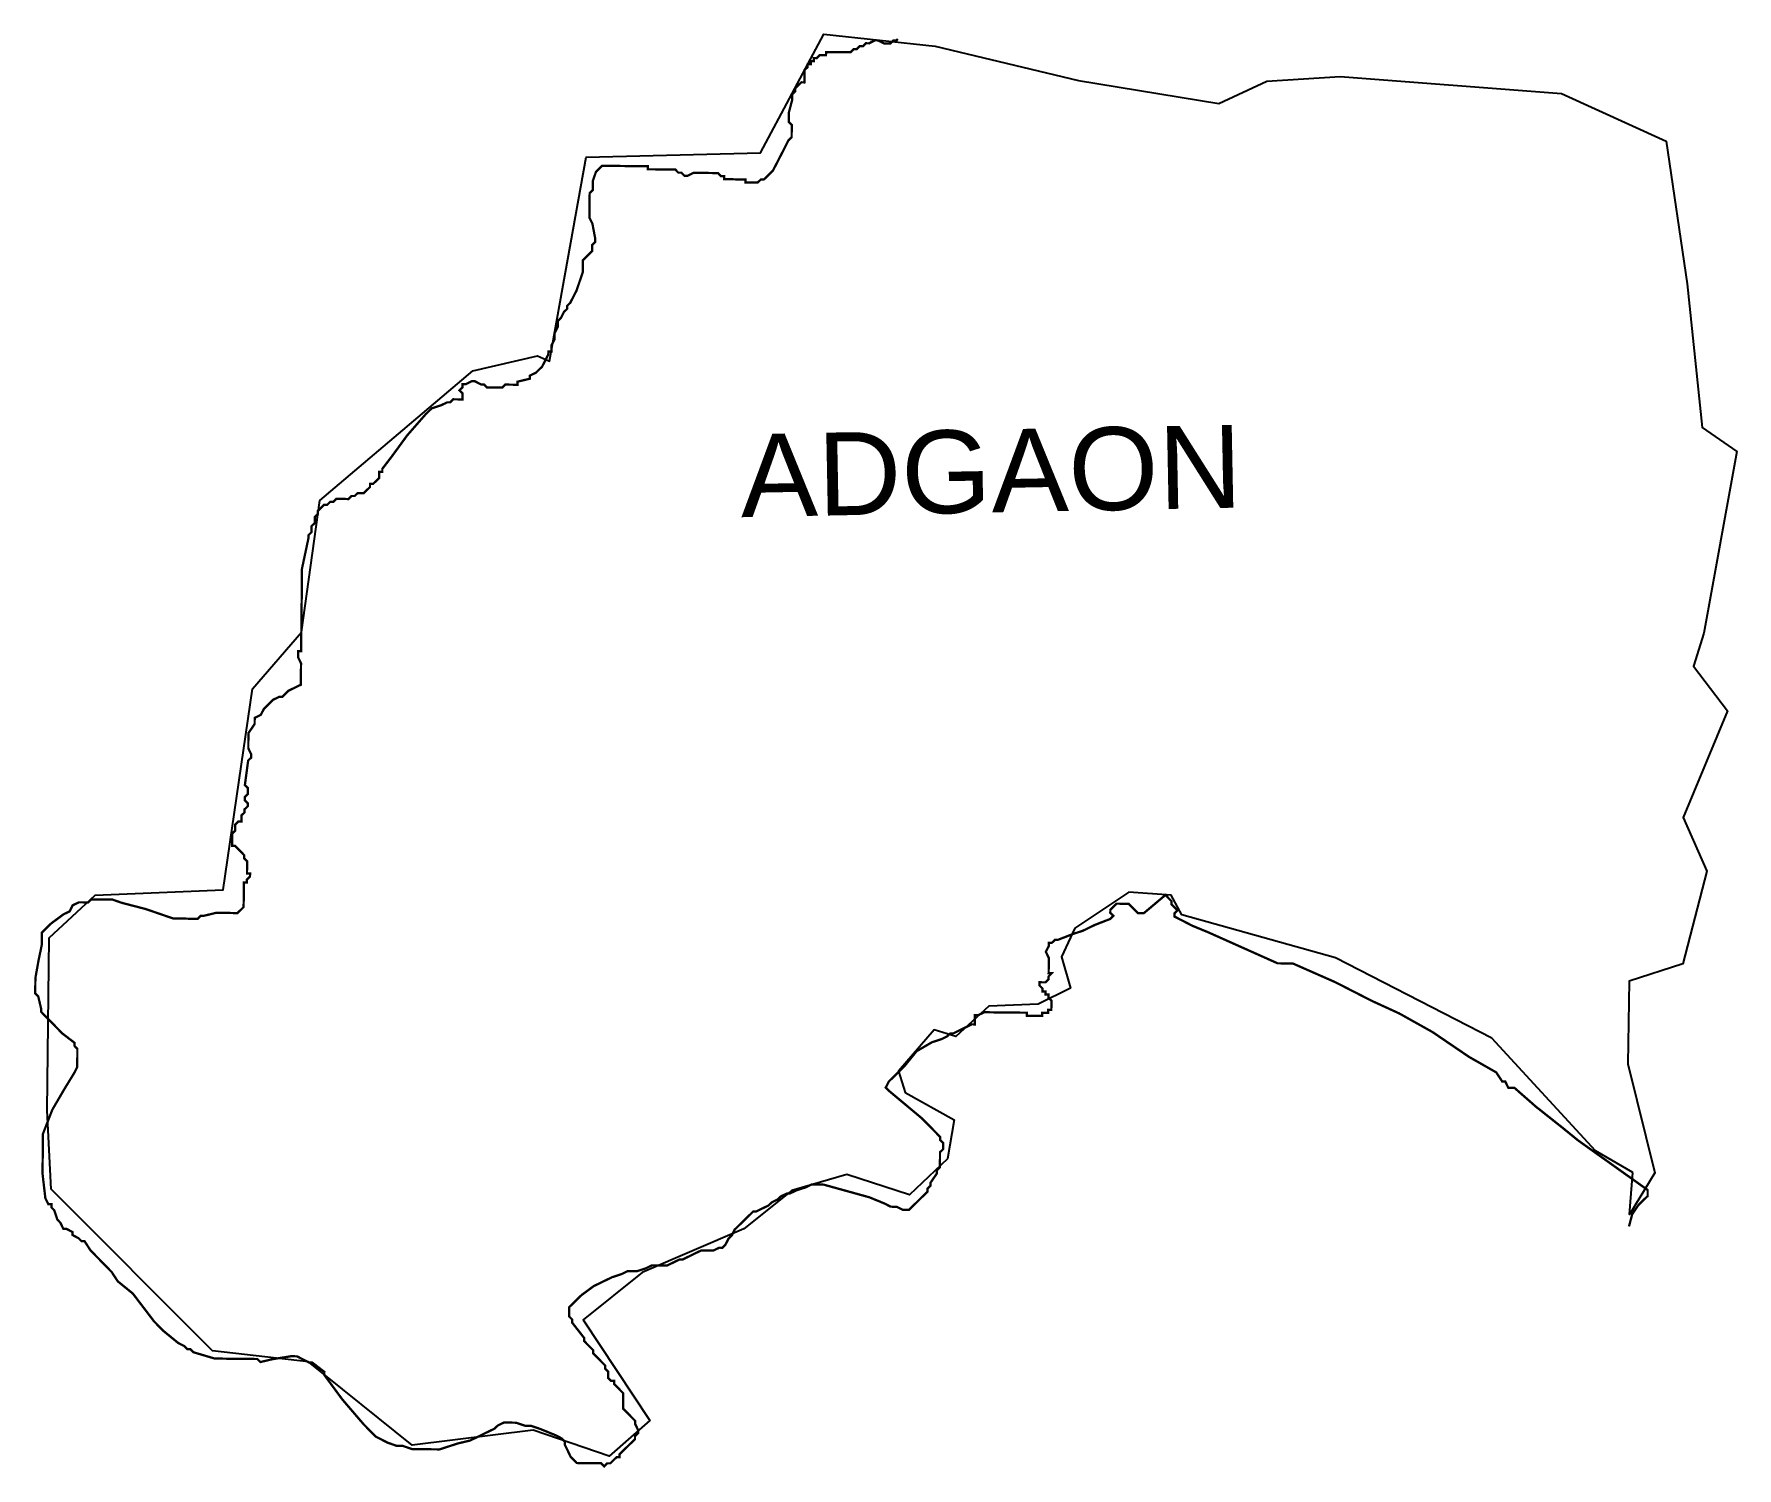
# Model space of a CAD drawing. Header units: metres. Extents: x 281275 to 283510, y 2015434 to 2017315.
import ezdxf

# ---------------------------------------------------------------- set-up
doc = ezdxf.new("R2010")
doc.units = ezdxf.units.M
for name, color, linetype in [('HIGH TIDE LINE', 6, 'Continuous'), ('village', 3, 'Continuous'), ('VILLAGE NAME', 250, 'Continuous')]:
    doc.layers.add(name, color=color, linetype=linetype)
doc.styles.get("Standard").update_dxf_attribs({"font": 'calibri.ttf'})

msp = doc.modelspace()

# ---------------------------------------------------------------- linework, layer by layer
at = {"layer": 'HIGH TIDE LINE', "lineweight": 0}
msp.add_lwpolyline([(283368.8, 2015750.6, 3, 3, 0), (283373, 2015766.6, 3, 3, 0), (283381.1, 2015778.5, 3, 3, 0), (283385.2, 2015782.5, 3, 3, 0), (283389.2, 2015786.5, 3, 3, 0), (283393.3, 2015790.4, 3, 3, 0), (283393.3, 2015794.4, 3, 3, 0), (283393.3, 2015798.4, 3, 3, 0), (283301.9, 2015863.5, 3, 3, 0), (283282, 2015879.7, 3, 3, 0), (283246.2, 2015908.1, 3, 3, 0), (283218.5, 2015932.4, 3, 3, 0), (283210.4, 2015932.5, 3, 3, 0), (283206.5, 2015940.6, 3, 3, 0), (283202.5, 2015940.6, 3, 3, 0), (283194.6, 2015952.7, 3, 3, 0), (283158.8, 2015973.1, 3, 3, 0), (283111, 2016005.6, 3, 3, 0), (283067.2, 2016030.1, 3, 3, 0), (283031.4, 2016046.5, 3, 3, 0), (282983.5, 2016071, 3, 3, 0), (282927.7, 2016095.6, 3, 3, 0), (282919.7, 2016095.7, 3, 3, 0), (282915.7, 2016095.7, 3, 3, 0), (282911.7, 2016095.8, 3, 3, 0), (282907.7, 2016095.8, 3, 3, 0), (282816, 2016136.8, 3, 3, 0), (282796, 2016145, 3, 3, 0), (282772.1, 2016157.3, 3, 3, 0), (282772.2, 2016161.3, 3, 3, 0), (282776.2, 2016165.3, 3, 3, 0), (282772.2, 2016169.3, 3, 3, 0), (282768.3, 2016173.4, 3, 3, 0), (282768.3, 2016177.4, 3, 3, 0), (282760.4, 2016185.5, 3, 3, 0), (282732.1, 2016161.7, 3, 3, 0), (282728.1, 2016161.8, 3, 3, 0), (282724.1, 2016161.8, 3, 3, 0), (282720.1, 2016165.8, 3, 3, 0), (282716.2, 2016169.9, 3, 3, 0), (282712.2, 2016173.9, 3, 3, 0), (282708.2, 2016174, 3, 3, 0), (282700.2, 2016174.1, 3, 3, 0), (282696.2, 2016174.1, 3, 3, 0), (282688.1, 2016166.2, 3, 3, 0), (282688, 2016162.2, 3, 3, 0), (282692, 2016158.1, 3, 3, 0), (282688, 2016154.1, 3, 3, 0), (282667.9, 2016146.3, 3, 3, 0), (282651.8, 2016138.5, 3, 3, 0), (282639.7, 2016134.6, 3, 3, 0), (282619.6, 2016126.8, 3, 3, 0), (282615.6, 2016126.8, 3, 3, 0), (282611.5, 2016122.9, 3, 3, 0), (282607.5, 2016122.9, 3, 3, 0), (282607.5, 2016118.9, 3, 3, 0), (282603.4, 2016110.9, 3, 3, 0), (282607.3, 2016102.9, 3, 3, 0), (282607.2, 2016090.9, 3, 3, 0), (282607.1, 2016082.9, 3, 3, 0), (282611.1, 2016082.8, 3, 3, 0), (282607.1, 2016078.8, 3, 3, 0), (282607, 2016074.8, 3, 3, 0), (282603, 2016070.9, 3, 3, 0), (282599, 2016070.9, 3, 3, 0), (282595, 2016071, 3, 3, 0), (282594.9, 2016067, 3, 3, 0), (282598.9, 2016062.9, 3, 3, 0), (282598.9, 2016058.9, 3, 3, 0), (282602.9, 2016058.9, 3, 3, 0), (282602.8, 2016054.9, 3, 3, 0), (282606.8, 2016054.8, 3, 3, 0), (282606.8, 2016050.8, 3, 3, 0), (282610.8, 2016046.8, 3, 3, 0), (282610.7, 2016042.8, 3, 3, 0), (282610.7, 2016038.8, 3, 3, 0), (282610.6, 2016034.7, 3, 3, 0), (282606.6, 2016034.8, 3, 3, 0), (282606.6, 2016030.8, 3, 3, 0), (282602.6, 2016030.8, 3, 3, 0), (282598.6, 2016030.9, 3, 3, 0), (282598.5, 2016026.9, 3, 3, 0), (282594.5, 2016026.9, 3, 3, 0), (282590.5, 2016026.9, 3, 3, 0), (282586.5, 2016027, 3, 3, 0), (282582.5, 2016027, 3, 3, 0), (282578.5, 2016027.1, 3, 3, 0), (282578.6, 2016031.1, 3, 3, 0), (282574.6, 2016031.1, 3, 3, 0), (282570.6, 2016031.1, 3, 3, 0), (282558.5, 2016031.3, 3, 3, 0), (282554.5, 2016031.3, 3, 3, 0), (282546.5, 2016031.4, 3, 3, 0), (282542.5, 2016031.4, 3, 3, 0), (282534.5, 2016031.5, 3, 3, 0), (282526.5, 2016031.6, 3, 3, 0), (282522.5, 2016031.6, 3, 3, 0), (282514.4, 2016027.7, 3, 3, 0), (282510.4, 2016027.8, 3, 3, 0), (282510.4, 2016023.7, 3, 3, 0), (282510.4, 2016019.7, 3, 3, 0), (282510.3, 2016015.7, 3, 3, 0), (282506.3, 2016015.8, 3, 3, 0), (282490.2, 2016007.9, 3, 3, 0), (282482.2, 2016004, 3, 3, 0), (282478.1, 2016004, 3, 3, 0), (282474.1, 2016000.1, 3, 3, 0), (282466.1, 2015996.2, 3, 3, 0), (282454, 2015992.3, 3, 3, 0), (282433.8, 2015980.5, 3, 3, 0), (282417.6, 2015960.6, 3, 3, 0), (282397.4, 2015940.8, 3, 3, 0), (282393.3, 2015932.8, 3, 3, 0), (282397.3, 2015928.7, 3, 3, 0), (282441, 2015892.2, 3, 3, 0), (282444.9, 2015888.2, 3, 3, 0), (282448.9, 2015884.2, 3, 3, 0), (282452.9, 2015880.1, 3, 3, 0), (282456.8, 2015876.1, 3, 3, 0), (282460.8, 2015872, 3, 3, 0), (282464.7, 2015868, 3, 3, 0), (282464.7, 2015864, 3, 3, 0), (282468.7, 2015859.9, 3, 3, 0), (282468.6, 2015855.9, 3, 3, 0), (282468.6, 2015851.9, 3, 3, 0), (282464.5, 2015847.9, 3, 3, 0), (282464.5, 2015839.9, 3, 3, 0), (282464.3, 2015827.9, 3, 3, 0), (282460.3, 2015823.9, 3, 3, 0), (282460.3, 2015819.9, 3, 3, 0), (282452.1, 2015808, 3, 3, 0), (282452.1, 2015804, 3, 3, 0), (282448, 2015800, 3, 3, 0), (282448, 2015796, 3, 3, 0), (282443.9, 2015792.1, 3, 3, 0), (282423.7, 2015772.2, 3, 3, 0), (282419.7, 2015772.3, 3, 3, 0), (282415.7, 2015772.3, 3, 3, 0), (282407.7, 2015776.4, 3, 3, 0), (282399.7, 2015776.5, 3, 3, 0), (282391.8, 2015780.6, 3, 3, 0), (282371.8, 2015788.8, 3, 3, 0), (282311.9, 2015805.4, 3, 3, 0), (282303.9, 2015805.5, 3, 3, 0), (282295.9, 2015805.6, 3, 3, 0), (282287.8, 2015801.7, 3, 3, 0), (282275.8, 2015797.8, 3, 3, 0), (282267.7, 2015793.9, 3, 3, 0), (282263.7, 2015793.9, 3, 3, 0), (282255.7, 2015790, 3, 3, 0), (282251.6, 2015786, 3, 3, 0), (282243.6, 2015782.1, 3, 3, 0), (282239.5, 2015778.1, 3, 3, 0), (282223.4, 2015770.3, 3, 3, 0), (282219.4, 2015770.3, 3, 3, 0), (282215.4, 2015766.3, 3, 3, 0), (282211.3, 2015762.4, 3, 3, 0), (282207.3, 2015758.4, 3, 3, 0), (282199.2, 2015750.5, 3, 3, 0), (282195.1, 2015746.5, 3, 3, 0), (282191.1, 2015738.5, 3, 3, 0), (282187, 2015734.6, 3, 3, 0), (282182.9, 2015726.6, 3, 3, 0), (282178.9, 2015722.6, 3, 3, 0), (282174.9, 2015722.7, 3, 3, 0), (282166.8, 2015718.8, 3, 3, 0), (282162.8, 2015718.8, 3, 3, 0), (282150.8, 2015718.9, 3, 3, 0), (282142.7, 2015715, 3, 3, 0), (282134.7, 2015711.1, 3, 3, 0), (282126.6, 2015707.1, 3, 3, 0), (282122.6, 2015707.2, 3, 3, 0), (282114.6, 2015703.3, 3, 3, 0), (282106.5, 2015699.3, 3, 3, 0), (282102.5, 2015699.4, 3, 3, 0), (282094.5, 2015699.5, 3, 3, 0), (282086.5, 2015699.5, 3, 3, 0), (282078.5, 2015695.6, 3, 3, 0), (282066.4, 2015691.7, 3, 3, 0), (282054.4, 2015691.9, 3, 3, 0), (282046.3, 2015687.9, 3, 3, 0), (282034.3, 2015684, 3, 3, 0), (282026.2, 2015680.1, 3, 3, 0), (282018.2, 2015676.2, 3, 3, 0), (282010.1, 2015672.3, 3, 3, 0), (281994, 2015660.4, 3, 3, 0), (281989.9, 2015656.5, 3, 3, 0), (281985.9, 2015652.5, 3, 3, 0), (281981.8, 2015648.5, 3, 3, 0), (281977.8, 2015644.6, 3, 3, 0), (281977.7, 2015636.5, 3, 3, 0), (281977.7, 2015632.5, 3, 3, 0), (281981.6, 2015628.5, 3, 3, 0), (281981.6, 2015624.5, 3, 3, 0), (281997.4, 2015604.3, 3, 3, 0), (281997.4, 2015600.3, 3, 3, 0), (282001.3, 2015596.2, 3, 3, 0), (282005.3, 2015592.2, 3, 3, 0), (282009.3, 2015588.2, 3, 3, 0), (282009.2, 2015584.1, 3, 3, 0), (282013.2, 2015580.1, 3, 3, 0), (282017.2, 2015576.1, 3, 3, 0), (282021.1, 2015572, 3, 3, 0), (282025.1, 2015568, 3, 3, 0), (282025, 2015564, 3, 3, 0), (282029, 2015559.9, 3, 3, 0), (282029, 2015555.9, 3, 3, 0), (282028.9, 2015551.9, 3, 3, 0), (282032.9, 2015547.9, 3, 3, 0), (282036.9, 2015547.8, 3, 3, 0), (282036.9, 2015543.8, 3, 3, 0), (282040.8, 2015539.8, 3, 3, 0), (282044.8, 2015535.7, 3, 3, 0), (282048.8, 2015531.7, 3, 3, 0), (282048.7, 2015527.7, 3, 3, 0), (282048.7, 2015523.7, 3, 3, 0), (282048.6, 2015519.6, 3, 3, 0), (282048.6, 2015515.6, 3, 3, 0), (282048.5, 2015511.6, 3, 3, 0), (282052.5, 2015507.6, 3, 3, 0), (282060.4, 2015499.5, 3, 3, 0), (282064.4, 2015495.4, 3, 3, 0), (282064.4, 2015491.4, 3, 3, 0), (282068.3, 2015483.4, 3, 3, 0), (282068.2, 2015479.4, 3, 3, 0), (282064.2, 2015475.4, 3, 3, 0), (282064.2, 2015471.4, 3, 3, 0), (282060.1, 2015467.4, 3, 3, 0), (282043.9, 2015451.6, 3, 3, 0), (282043.9, 2015447.6, 3, 3, 0), (282039.9, 2015447.6, 3, 3, 0), (282035.8, 2015443.7, 3, 3, 0), (282031.8, 2015439.7, 3, 3, 0), (282027.8, 2015439.7, 3, 3, 0), (282023.7, 2015435.8, 3, 3, 0), (282019.8, 2015439.8, 3, 3, 0), (282003.8, 2015440, 3, 3, 0), (281999.8, 2015440, 3, 3, 0), (281987.7, 2015440.1, 3, 3, 0), (281983.8, 2015444.2, 3, 3, 0), (281979.8, 2015448.2, 3, 3, 0), (281975.9, 2015456.3, 3, 3, 0), (281972, 2015464.3, 3, 3, 0), (281972, 2015468.3, 3, 3, 0), (281968, 2015472.4, 3, 3, 0), (281960.1, 2015476.5, 3, 3, 0), (281940.1, 2015484.7, 3, 3, 0), (281928.1, 2015488.8, 3, 3, 0), (281920.1, 2015488.9, 3, 3, 0), (281908.2, 2015493, 3, 3, 0), (281896.1, 2015493.2, 3, 3, 0), (281892.1, 2015493.2, 3, 3, 0), (281884.1, 2015489.3, 3, 3, 0), (281880, 2015485.3, 3, 3, 0), (281872, 2015481.4, 3, 3, 0), (281847.8, 2015469.6, 3, 3, 0), (281831.8, 2015465.8, 3, 3, 0), (281807.7, 2015458, 3, 3, 0), (281795.7, 2015458.1, 3, 3, 0), (281771.6, 2015458.4, 3, 3, 0), (281759.6, 2015462.5, 3, 3, 0), (281751.6, 2015462.6, 3, 3, 0), (281739.7, 2015466.7, 3, 3, 0), (281731.7, 2015470.8, 3, 3, 0), (281723.7, 2015474.9, 3, 3, 0), (281707.9, 2015491.1, 3, 3, 0), (281680.2, 2015523.4, 3, 3, 0), (281656.4, 2015555.7, 3, 3, 0), (281656.5, 2015559.7, 3, 3, 0), (281640.6, 2015571.9, 3, 3, 0), (281636.6, 2015571.9, 3, 3, 0), (281628.6, 2015576, 3, 3, 0), (281620.6, 2015580.1, 3, 3, 0), (281612.6, 2015580.2, 3, 3, 0), (281588.6, 2015576.4, 3, 3, 0), (281572.5, 2015572.6, 3, 3, 0), (281568.5, 2015576.6, 3, 3, 0), (281556.5, 2015576.7, 3, 3, 0), (281540.5, 2015576.9, 3, 3, 0), (281536.5, 2015576.9, 3, 3, 0), (281512.5, 2015577.2, 3, 3, 0), (281484.5, 2015585.5, 3, 3, 0), (281480.5, 2015589.5, 3, 3, 0), (281476.5, 2015589.6, 3, 3, 0), (281472.6, 2015593.6, 3, 3, 0), (281464.6, 2015597.7, 3, 3, 0), (281444.7, 2015613.9, 3, 3, 0), (281432.9, 2015626.1, 3, 3, 0), (281405.2, 2015662.4, 3, 3, 0), (281385.3, 2015678.6, 3, 3, 0), (281377.4, 2015690.7, 3, 3, 0), (281369.5, 2015698.8, 3, 3, 0), (281357.6, 2015711, 3, 3, 0), (281349.7, 2015719, 3, 3, 0), (281341.8, 2015731.1, 3, 3, 0), (281337.8, 2015731.2, 3, 3, 0), (281333.8, 2015735.2, 3, 3, 0), (281325.9, 2015739.3, 3, 3, 0), (281325.9, 2015743.3, 3, 3, 0), (281317.9, 2015747.4, 3, 3, 0), (281313.9, 2015747.5, 3, 3, 0), (281310, 2015755.5, 3, 3, 0), (281306, 2015759.6, 3, 3, 0), (281302.1, 2015771.6, 3, 3, 0), (281298.2, 2015775.7, 3, 3, 0), (281298.2, 2015779.7, 3, 3, 0), (281294.2, 2015779.7, 3, 3, 0), (281290.3, 2015787.8, 3, 3, 0), (281286.6, 2015819.8, 3, 3, 0), (281287, 2015855.9, 3, 3, 0), (281287.1, 2015863.9, 3, 3, 0), (281287.1, 2015871.9, 3, 3, 0), (281299.5, 2015903.8, 3, 3, 0), (281315.8, 2015931.7, 3, 3, 0), (281328, 2015951.6, 3, 3, 0), (281332.1, 2015959.6, 3, 3, 0), (281332.2, 2015967.6, 3, 3, 0), (281332.3, 2015975.6, 3, 3, 0), (281332.3, 2015983.6, 3, 3, 0), (281328.4, 2015987.7, 3, 3, 0), (281328.4, 2015991.7, 3, 3, 0), (281312.5, 2016003.9, 3, 3, 0), (281296.7, 2016020.1, 3, 3, 0), (281292.7, 2016024.1, 3, 3, 0), (281288.7, 2016028.1, 3, 3, 0), (281284.8, 2016032.2, 3, 3, 0), (281284.8, 2016036.2, 3, 3, 0), (281281, 2016052.3, 3, 3, 0), (281277, 2016056.3, 3, 3, 0), (281277.1, 2016064.3, 3, 3, 0), (281277.2, 2016072.3, 3, 3, 0), (281277.2, 2016076.3, 3, 3, 0), (281281.5, 2016100.3, 3, 3, 0), (281285.7, 2016120.3, 3, 3, 0), (281285.7, 2016128.3, 3, 3, 0), (281285.8, 2016136.3, 3, 3, 0), (281289.9, 2016140.3, 3, 3, 0), (281293.9, 2016144.3, 3, 3, 0), (281298, 2016148.2, 3, 3, 0), (281314.1, 2016160.1, 3, 3, 0), (281322.2, 2016164, 3, 3, 0), (281326.2, 2016172, 3, 3, 0), (281334.3, 2016175.9, 3, 3, 0), (281338.3, 2016175.9, 3, 3, 0), (281342.3, 2016175.8, 3, 3, 0), (281346.3, 2016175.8, 3, 3, 0), (281350.4, 2016179.8, 3, 3, 0), (281354.4, 2016179.7, 3, 3, 0), (281362.4, 2016179.6, 3, 3, 0), (281370.4, 2016179.6, 3, 3, 0), (281378.4, 2016179.5, 3, 3, 0), (281390.4, 2016175.3, 3, 3, 0), (281422.3, 2016167, 3, 3, 0), (281458.3, 2016154.6, 3, 3, 0), (281462.3, 2016154.6, 3, 3, 0), (281466.3, 2016154.5, 3, 3, 0), (281470.3, 2016154.5, 3, 3, 0), (281474.3, 2016154.5, 3, 3, 0), (281478.3, 2016154.4, 3, 3, 0), (281482.3, 2016154.4, 3, 3, 0), (281486.3, 2016154.3, 3, 3, 0), (281490.3, 2016154.3, 3, 3, 0), (281494.3, 2016158.3, 3, 3, 0), (281498.3, 2016158.2, 3, 3, 0), (281514.4, 2016162.1, 3, 3, 0), (281534.4, 2016161.9, 3, 3, 0), (281538.4, 2016161.8, 3, 3, 0), (281542.4, 2016161.8, 3, 3, 0), (281546.5, 2016165.7, 3, 3, 0), (281550.5, 2016169.7, 3, 3, 0), (281550.7, 2016181.7, 3, 3, 0), (281550.7, 2016189.7, 3, 3, 0), (281550.8, 2016193.7, 3, 3, 0), (281550.8, 2016197.8, 3, 3, 0), (281550.9, 2016201.8, 3, 3, 0), (281554.9, 2016201.7, 3, 3, 0), (281554.9, 2016205.7, 3, 3, 0), (281558.9, 2016209.7, 3, 3, 0), (281559, 2016213.7, 3, 3, 0), (281555, 2016213.7, 3, 3, 0), (281555, 2016217.7, 3, 3, 0), (281555.1, 2016221.7, 3, 3, 0), (281555.1, 2016225.8, 3, 3, 0), (281555.1, 2016229.8, 3, 3, 0), (281551.2, 2016233.8, 3, 3, 0), (281551.2, 2016237.8, 3, 3, 0), (281547.3, 2016241.9, 3, 3, 0), (281543.3, 2016245.9, 3, 3, 0), (281539.3, 2016250, 3, 3, 0), (281535.3, 2016250, 3, 3, 0), (281535.4, 2016254, 3, 3, 0), (281535.4, 2016258, 3, 3, 0), (281535.4, 2016262, 3, 3, 0), (281535.5, 2016266, 3, 3, 0), (281539.5, 2016270, 3, 3, 0), (281539.6, 2016274, 3, 3, 0), (281539.6, 2016278, 3, 3, 0), (281543.7, 2016282, 3, 3, 0), (281547.7, 2016281.9, 3, 3, 0), (281547.7, 2016285.9, 3, 3, 0), (281547.7, 2016289.9, 3, 3, 0), (281551.8, 2016293.9, 3, 3, 0), (281551.8, 2016297.9, 3, 3, 0), (281555.9, 2016301.9, 3, 3, 0), (281555.9, 2016305.9, 3, 3, 0), (281552, 2016309.9, 3, 3, 0), (281552, 2016313.9, 3, 3, 0), (281556, 2016317.9, 3, 3, 0), (281556.1, 2016321.9, 3, 3, 0), (281556.1, 2016325.9, 3, 3, 0), (281552.2, 2016329.9, 3, 3, 0), (281556.5, 2016362, 3, 3, 0), (281560.5, 2016365.9, 3, 3, 0), (281560.6, 2016369.9, 3, 3, 0), (281556.7, 2016378, 3, 3, 0), (281556.7, 2016386, 3, 3, 0), (281556.8, 2016390, 3, 3, 0), (281556.9, 2016398, 3, 3, 0), (281565, 2016409.9, 3, 3, 0), (281565.1, 2016418, 3, 3, 0), (281573.1, 2016421.9, 3, 3, 0), (281577.2, 2016429.8, 3, 3, 0), (281589.3, 2016441.7, 3, 3, 0), (281597.4, 2016445.7, 3, 3, 0), (281601.4, 2016445.6, 3, 3, 0), (281609.5, 2016453.6, 3, 3, 0), (281617.5, 2016457.5, 3, 3, 0), (281625.6, 2016461.4, 3, 3, 0), (281625.7, 2016473.4, 3, 3, 0), (281625.8, 2016481.4, 3, 3, 0), (281625.9, 2016489.4, 3, 3, 0), (281622, 2016497.5, 3, 3, 0), (281622, 2016505.5, 3, 3, 0), (281626, 2016505.5, 3, 3, 0), (281626.1, 2016513.5, 3, 3, 0), (281626.6, 2016557.5, 3, 3, 0), (281626.7, 2016569.6, 3, 3, 0), (281626.8, 2016577.6, 3, 3, 0), (281626.9, 2016585.6, 3, 3, 0), (281626.9, 2016593.6, 3, 3, 0), (281627, 2016597.6, 3, 3, 0), (281627.1, 2016605.6, 3, 3, 0), (281627.1, 2016609.6, 3, 3, 0), (281627.1, 2016613.6, 3, 3, 0), (281635.6, 2016653.6, 3, 3, 0), (281635.6, 2016657.6, 3, 3, 0), (281639.6, 2016661.6, 3, 3, 0), (281639.7, 2016669.6, 3, 3, 0), (281643.8, 2016673.5, 3, 3, 0), (281643.9, 2016681.6, 3, 3, 0), (281647.9, 2016685.5, 3, 3, 0), (281647.9, 2016689.5, 3, 3, 0), (281652, 2016693.5, 3, 3, 0), (281656, 2016697.5, 3, 3, 0), (281660, 2016697.4, 3, 3, 0), (281664.1, 2016701.4, 3, 3, 0), (281668.1, 2016701.3, 3, 3, 0), (281672.1, 2016705.3, 3, 3, 0), (281676.1, 2016705.3, 3, 3, 0), (281684.2, 2016705.2, 3, 3, 0), (281688.2, 2016705.1, 3, 3, 0), (281692.2, 2016709.1, 3, 3, 0), (281696.2, 2016709.1, 3, 3, 0), (281700.3, 2016713, 3, 3, 0), (281708.3, 2016713, 3, 3, 0), (281716.4, 2016720.9, 3, 3, 0), (281716.4, 2016724.9, 3, 3, 0), (281720.4, 2016724.9, 3, 3, 0), (281724.4, 2016728.8, 3, 3, 0), (281728.5, 2016732.8, 3, 3, 0), (281728.6, 2016740.8, 3, 3, 0), (281732.6, 2016740.8, 3, 3, 0), (281732.6, 2016744.8, 3, 3, 0), (281744.8, 2016760.7, 3, 3, 0), (281765.1, 2016788.5, 3, 3, 0), (281789.4, 2016816.3, 3, 3, 0), (281797.5, 2016824.2, 3, 3, 0), (281809.6, 2016828.1, 3, 3, 0), (281817.6, 2016832, 3, 3, 0), (281821.6, 2016832, 3, 3, 0), (281825.7, 2016836, 3, 3, 0), (281833.7, 2016835.9, 3, 3, 0), (281837.7, 2016835.8, 3, 3, 0), (281837.7, 2016839.8, 3, 3, 0), (281837.8, 2016843.8, 3, 3, 0), (281833.8, 2016847.9, 3, 3, 0), (281837.9, 2016851.9, 3, 3, 0), (281837.9, 2016855.9, 3, 3, 0), (281841.9, 2016855.8, 3, 3, 0), (281850, 2016859.7, 3, 3, 0), (281854, 2016859.7, 3, 3, 0), (281861.9, 2016855.6, 3, 3, 0), (281865.9, 2016855.6, 3, 3, 0), (281869.9, 2016851.5, 3, 3, 0), (281885.9, 2016851.4, 3, 3, 0), (281889.9, 2016851.3, 3, 3, 0), (281894, 2016855.3, 3, 3, 0), (281902, 2016855.2, 3, 3, 0), (281910, 2016855.1, 3, 3, 0), (281910, 2016859.1, 3, 3, 0), (281926.1, 2016863, 3, 3, 0), (281926.1, 2016867, 3, 3, 0), (281934.2, 2016870.9, 3, 3, 0), (281938.2, 2016874.9, 3, 3, 0), (281942.3, 2016878.8, 3, 3, 0), (281950.4, 2016894.8, 3, 3, 0), (281950.5, 2016898.8, 3, 3, 0), (281954.5, 2016898.7, 3, 3, 0), (281954.5, 2016902.8, 3, 3, 0), (281954.6, 2016906.8, 3, 3, 0), (281958.7, 2016914.7, 3, 3, 0), (281958.7, 2016918.7, 3, 3, 0), (281958.7, 2016922.7, 3, 3, 0), (281962.8, 2016930.7, 3, 3, 0), (281962.9, 2016938.7, 3, 3, 0), (281967, 2016942.7, 3, 3, 0), (281971, 2016950.7, 3, 3, 0), (281975.1, 2016954.6, 3, 3, 0), (281975.1, 2016958.6, 3, 3, 0), (281979.2, 2016962.6, 3, 3, 0), (281987.4, 2016978.5, 3, 3, 0), (281995.6, 2017002.5, 3, 3, 0), (281995.6, 2017006.5, 3, 3, 0), (281995.7, 2017014.5, 3, 3, 0), (281995.8, 2017018.5, 3, 3, 0), (282003.9, 2017026.4, 3, 3, 0), (282007.9, 2017030.4, 3, 3, 0), (282008, 2017038.4, 3, 3, 0), (282012, 2017042.4, 3, 3, 0), (282012.1, 2017046.4, 3, 3, 0), (282008.3, 2017066.5, 3, 3, 0), (282004.3, 2017074.5, 3, 3, 0), (282004.4, 2017078.5, 3, 3, 0), (282004.7, 2017106.6, 3, 3, 0), (282008.7, 2017110.5, 3, 3, 0), (282008.8, 2017122.5, 3, 3, 0), (282013, 2017134.5, 3, 3, 0), (282017, 2017138.5, 3, 3, 0), (282021.1, 2017142.5, 3, 3, 0), (282025.1, 2017142.4, 3, 3, 0), (282053.1, 2017142.1, 3, 3, 0), (282057.1, 2017142.1, 3, 3, 0), (282065.1, 2017142, 3, 3, 0), (282073.1, 2017141.9, 3, 3, 0), (282081.1, 2017141.8, 3, 3, 0), (282081.1, 2017137.8, 3, 3, 0), (282085.1, 2017137.8, 3, 3, 0), (282089.1, 2017137.8, 3, 3, 0), (282093.1, 2017137.7, 3, 3, 0), (282097.1, 2017137.7, 3, 3, 0), (282101.1, 2017137.6, 3, 3, 0), (282105.1, 2017137.6, 3, 3, 0), (282109.1, 2017137.5, 3, 3, 0), (282113.1, 2017137.5, 3, 3, 0), (282117.1, 2017137.5, 3, 3, 0), (282121.1, 2017133.4, 3, 3, 0), (282125.1, 2017133.4, 3, 3, 0), (282129.1, 2017129.3, 3, 3, 0), (282133.1, 2017129.3, 3, 3, 0), (282141.1, 2017133.2, 3, 3, 0), (282145.1, 2017133.2, 3, 3, 0), (282149.1, 2017133.1, 3, 3, 0), (282153.2, 2017133.1, 3, 3, 0), (282157.2, 2017133.1, 3, 3, 0), (282161.2, 2017133, 3, 3, 0), (282169.2, 2017132.9, 3, 3, 0), (282173.2, 2017132.9, 3, 3, 0), (282177.1, 2017128.8, 3, 3, 0), (282181.1, 2017128.8, 3, 3, 0), (282181.1, 2017124.8, 3, 3, 0), (282185.1, 2017124.8, 3, 3, 0), (282189.1, 2017124.7, 3, 3, 0), (282193.1, 2017124.7, 3, 3, 0), (282197.1, 2017124.6, 3, 3, 0), (282201.1, 2017124.6, 3, 3, 0), (282209.1, 2017124.5, 3, 3, 0), (282209.1, 2017120.5, 3, 3, 0), (282217.1, 2017120.4, 3, 3, 0), (282221.1, 2017120.4, 3, 3, 0), (282225.1, 2017120.3, 3, 3, 0), (282229.2, 2017124.3, 3, 3, 0), (282233.2, 2017124.3, 3, 3, 0), (282237.2, 2017128.2, 3, 3, 0), (282241.3, 2017132.2, 3, 3, 0), (282245.3, 2017136.2, 3, 3, 0), (282253.5, 2017152.1, 3, 3, 0), (282261.7, 2017168, 3, 3, 0), (282265.7, 2017176, 3, 3, 0), (282269.8, 2017180, 3, 3, 0), (282269.8, 2017184, 3, 3, 0), (282269.9, 2017188, 3, 3, 0), (282269.9, 2017192, 3, 3, 0), (282270, 2017196, 3, 3, 0), (282266, 2017200.1, 3, 3, 0), (282266, 2017204.1, 3, 3, 0), (282266.1, 2017208.1, 3, 3, 0), (282266.1, 2017212.1, 3, 3, 0), (282270.3, 2017228.1, 3, 3, 0), (282270.3, 2017232.1, 3, 3, 0), (282270.4, 2017236.1, 3, 3, 0), (282274.4, 2017240, 3, 3, 0), (282274.4, 2017244, 3, 3, 0), (282278.5, 2017248, 3, 3, 0), (282282.5, 2017252, 3, 3, 0), (282286.5, 2017251.9, 3, 3, 0), (282286.6, 2017255.9, 3, 3, 0), (282286.6, 2017259.9, 3, 3, 0), (282286.7, 2017263.9, 3, 3, 0), (282286.7, 2017268, 3, 3, 0), (282290.8, 2017271.9, 3, 3, 0), (282290.8, 2017275.9, 3, 3, 0), (282294.8, 2017275.9, 3, 3, 0), (282294.8, 2017279.9, 3, 3, 0), (282298.8, 2017279.8, 3, 3, 0), (282298.9, 2017283.9, 3, 3, 0), (282302.9, 2017283.8, 3, 3, 0), (282306.9, 2017287.8, 3, 3, 0), (282310.9, 2017287.7, 3, 3, 0), (282314.9, 2017287.7, 3, 3, 0), (282315, 2017291.7, 3, 3, 0), (282319, 2017291.7, 3, 3, 0), (282323, 2017291.6, 3, 3, 0), (282327, 2017291.6, 3, 3, 0), (282335, 2017291.5, 3, 3, 0), (282339, 2017291.5, 3, 3, 0), (282343, 2017291.4, 3, 3, 0), (282347, 2017291.4, 3, 3, 0), (282351.1, 2017295.3, 3, 3, 0), (282355.1, 2017295.3, 3, 3, 0), (282359.1, 2017299.3, 3, 3, 0), (282363.1, 2017299.2, 3, 3, 0), (282367.2, 2017303.2, 3, 3, 0), (282371.2, 2017303.1, 3, 3, 0), (282379.2, 2017307.1, 3, 3, 0), (282383.2, 2017307, 3, 3, 0), (282391.2, 2017302.9, 3, 3, 0), (282399.2, 2017302.9, 3, 3, 0), (282403.3, 2017306.8, 3, 3, 0), (282407.3, 2017306.8, 3, 3, 0), (282409.3, 2017308.8, 3, 3, 0)], format="xyseb", dxfattribs=at)
at = {"layer": 'village', "color": 3}
msp.add_polyline3d([(283373.8, 2015821.4, 0), (283324.8, 2015849.9, 0), (283188.8, 2015997.5, 0), (282983.8, 2016103.1, 0), (282781.7, 2016159.6, 0), (282768, 2016185.3, 0), (282712.4, 2016189.1, 0), (282641.3, 2016142, 0), (282624, 2016104.4, 0), (282635.7, 2016063.4, 0), (282593.3, 2016042.4, 0), (282528.4, 2016039.5, 0), (282485.5, 2015999.6, 0), (282456.9, 2016008.5, 0), (282409.9, 2015954.5, 0), (282418.8, 2015926.5, 0), (282483.2, 2015890.3, 0), (282474.5, 2015839.2, 0), (282424.4, 2015792.1, 0), (282342.4, 2015818.6, 0), (282270.2, 2015797.9, 0), (282207, 2015747.3, 0), (282073.8, 2015690, 0), (281996.1, 2015628, 0), (282083.8, 2015496.1, 0), (282030.2, 2015448.9, 0), (281930.6, 2015483.1, 0), (281771.9, 2015463.4, 0), (281635.7, 2015573, 0), (281509.5, 2015587.3, 0), (281297.8, 2015799.5, 0), (281292.9, 2015902.5, 0), (281295.2, 2016129.5, 0), (281355.9, 2016185.4, 0), (281523.9, 2016192.2, 0), (281562.1, 2016456, 0), (281626.5, 2016530.5, 0), (281650.6, 2016703, 0), (281851.5, 2016873.3, 0), (281936.2, 2016893.2, 0), (281951.8, 2016886.2, 0), (281999.9, 2017153.9, 0), (282228.8, 2017159.3, 0), (282311.9, 2017315.3, 0), (282458.2, 2017299.2, 0), (282646.3, 2017254.2, 0), (282830.4, 2017224.3, 0), (282893.4, 2017253.6, 0), (282989.8, 2017259.8, 0), (283280, 2017237.3, 0), (283417.6, 2017174.8, 0), (283445.2, 2016987.6, 0), (283464.9, 2016798.9, 0), (283510.5, 2016767.5, 0), (283466.9, 2016529.2, 0), (283453.3, 2016485.8, 0), (283498.2, 2016427.4, 0), (283439.8, 2016287.3, 0), (283470.9, 2016216.8, 0), (283439.5, 2016095.3, 0), (283369, 2016072.4, 0), (283367.3, 2015964, 0), (283402.6, 2015820.7, 0), (283369.6, 2015766.1, 0)], close=True, dxfattribs=at)

# ---------------------------------------------------------------- texts
at = {"layer": 'VILLAGE NAME', "insert": (282201.5, 2016790), "char_height": 108.748, "attachment_point": 1, "rotation": 1.1028}
msp.add_mtext_dynamic_manual_height_columns('{\\fArial|b0|i0|c0|p34;ADGAON}', width=726.929, gutter_width=543.7, heights=[0], dxfattribs=at)

doc.saveas('drawing.dxf')
